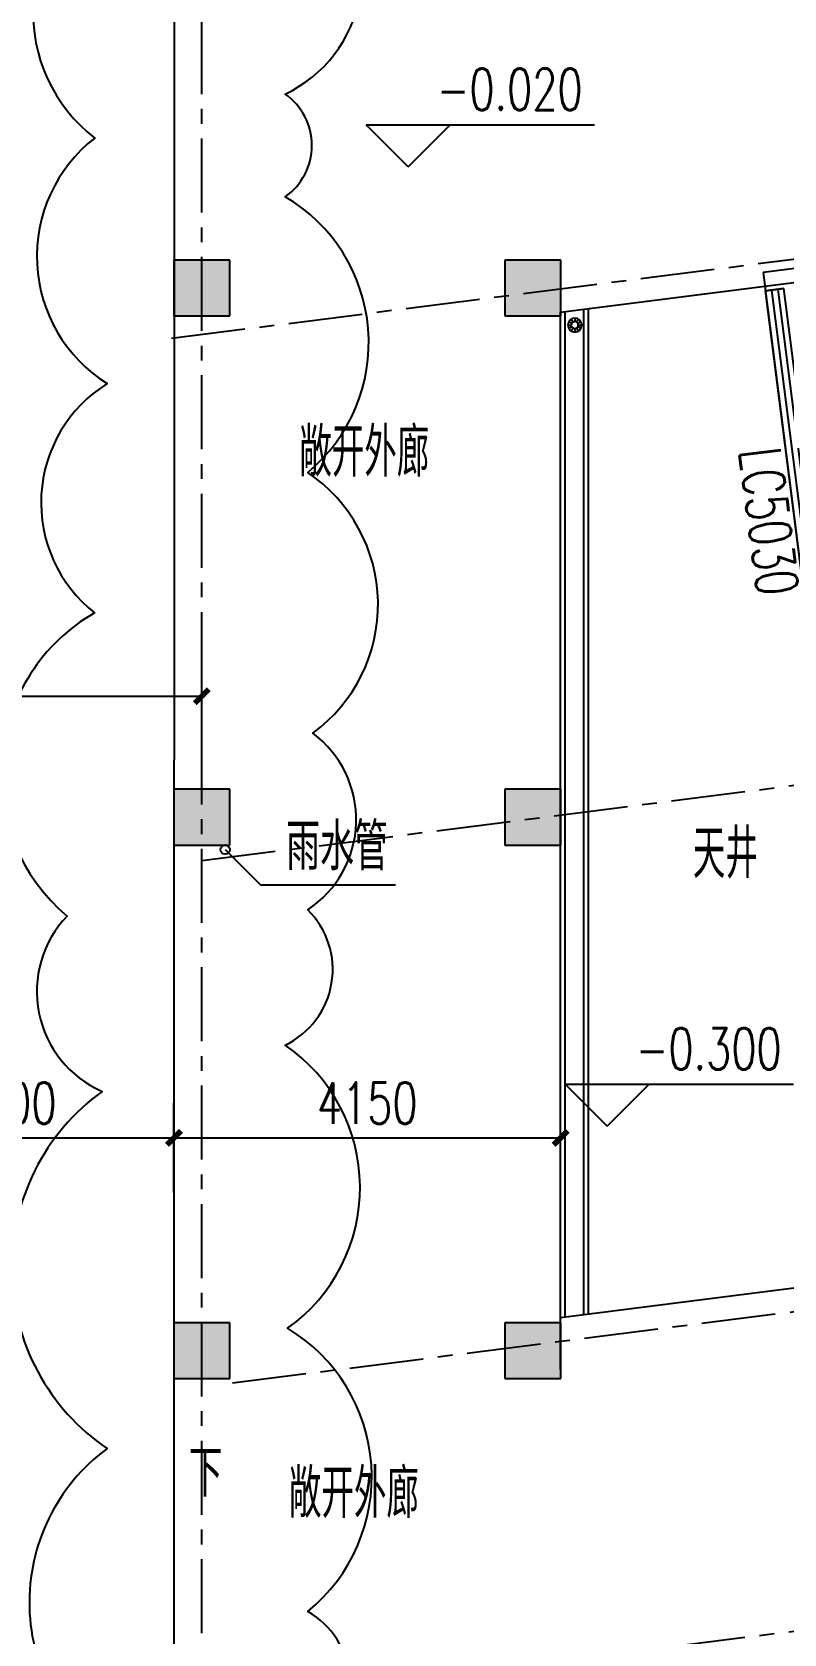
# Model space of a CAD drawing. Header units: millimetres. Extents: x -1048436 to -185795, y -983427 to 400387.
# Drawn here: x -700435 to -692365, y -474583 to -457398 of the extents above; entities that cross this region are included whole.
import ezdxf

# ---------------------------------------------------------------- set-up
doc = ezdxf.new("R2010")
doc.units = ezdxf.units.MM
doc.header["$LTSCALE"] = 500
doc.linetypes.add('DASH', pattern=[0.35, 0.25, -0.1])
doc.linetypes.add('一层轴网$0$CENTER', pattern=[50.8, 31.75, -6.35, 6.35, -6.35])
for name, color, linetype in [('COLUMN', 254, 'Continuous'), ('DIM_LEAD', 3, 'Continuous'), ('DIM_SYMB', 3, 'Continuous'), ('PUB_DIM', 3, 'Continuous'), ('PUB_HATCH', 8, 'Continuous'), ('PUB_TEXT', 7, 'Continuous'), ('WINDOW', 4, 'Continuous'), ('WINDOW_TEXT', 7, 'Continuous'), ('一层轴网$0$建-轴线', 1, '一层轴网$0$CENTER'), ('建-墙', 254, 'Continuous'), ('建-屋面-排水沟落水口', 175, 'Continuous'), ('建-文字', 4, 'Continuous'), ('建-符号', 13, 'Continuous'), ('景-平面-绿化填充', 56, 'Continuous')]:
    doc.layers.add(name, color=color, linetype=linetype)
doc.layers.add('建-非打-01', color=6, linetype='Continuous', plot=False)
doc.styles.add('_TCH_DIM', font='SIMPLEX', dxfattribs={"bigfont": 'GBCBIG'})
doc.styles.add('_TCH_DIM_T3', font='SIMPLEX', dxfattribs={"width": 0.705882, "bigfont": 'GBCBIG'})
doc.styles.add('_TCH_WINDOW', font='SIMPLEX', dxfattribs={"height": 3.5, "bigfont": 'GBCBIG'})
doc.styles.add('XD2008', font='xd-hzs.shx', dxfattribs={"width": 0.7, "bigfont": 'xd-hztxt.shx'})
doc.dimstyles.new('_TCH_ARCH&&150', dxfattribs={"dimtxt": 446.25, "dimasz": 150, "dimexe": 375, "dimexo": 450, "dimgap": 150, "dimtad": 1, "dimdec": 0, "dimzin": 0, "dimdsep": 46, "dimtxsty": '_TCH_DIM_T3', "dimblk": 'ARCHTICK', "dimcen": 0.09, "dimclrt": 7, "dimazin": 2, "dimtfac": 1, "dimtdec": 0, "dimtix": 1, "dimtmove": 2, "dimatfit": 3, "dimldrblk": 'ARCHTICK', "dimfxl": 1, "dimtolj": 1, "dimtzin": 0, "dimarcsym": 0})

# ---------------------------------------------------------------- blocks, each defined once
blk = doc.blocks.new('fdhgh')
at = {"layer": '景-平面-绿化填充'}
h = blk.add_hatch(dxfattribs=at)
h.set_pattern_fill('GRASS', color=256, scale=500, style=0)
h.set_pattern_definition([(90, (-26937.1, -803185.1), (-997.7955, 997.7955), [264.5807, -1731.0102]), (45, (-26937.1, -803185.1), (-997.7962, 997.7962), [264.5807, -1146.5161]), (135, (-26937.1, -803185.1), (-997.7962, -997.7962), [264.5807, -1146.5161])])
edge = h.paths.add_edge_path()
edge.add_line((-1391918, -533384), (-1391918, -500074))
edge.add_line((-1391918, -500074), (-1392920, -492192))
edge.add_line((-1392920, -492192), (-1460021, -492192))
edge.add_line((-1460021, -492192), (-1460021, -494283))
edge.add_arc((-1458021, -494283), 2000, 180, 270)
edge.add_line((-1458021, -496283), (-1434821, -496283))
edge.add_line((-1434821, -496283), (-1434821, -501283))
edge.add_line((-1434821, -501283), (-1452821, -501283))
edge.add_line((-1452821, -501283), (-1452821, -499283))
edge.add_line((-1452821, -499283), (-1458021, -499283))
edge.add_arc((-1458021, -501283), 2000, 90, 180)
edge.add_line((-1460021, -501283), (-1460021, -502283))
edge.add_line((-1460021, -502283), (-1406458, -502283))
edge.add_line((-1406458, -502283), (-1405476, -509988))
edge.add_line((-1405476, -509988), (-1405271, -509962))
edge.add_arc((-1405406, -508971), 1000, 277.7235, 360)
edge.add_line((-1404406, -508971), (-1404666, -506861))
edge.add_line((-1404666, -506861), (-1395440, -505688))
edge.add_line((-1395440, -505688), (-1393762, -518881))
edge.add_line((-1393762, -518881), (-1399615, -519626))
edge.add_arc((-1399489, -520618), 1000, 97.2475, 187.2475)
edge.add_line((-1400481, -520744), (-1400418, -521240))
edge.add_line((-1400418, -521240), (-1393573, -520369))
edge.add_line((-1393573, -520369), (-1391918, -533384))
edge = h.paths.add_edge_path()
edge.add_line((-1460644, -592730), (-1436235, -592730))
edge.add_line((-1436235, -592730), (-1436235, -590271))
edge.add_line((-1436235, -590271), (-1440973, -590271))
edge.add_line((-1440973, -590271), (-1440973, -582660))
edge.add_line((-1440973, -582660), (-1449771, -582659))
edge.add_line((-1449771, -582659), (-1449771, -583259))
edge.add_line((-1449771, -583259), (-1463873, -583259))
edge.add_line((-1463873, -583259), (-1463873, -584960))
edge.add_line((-1463873, -584960), (-1474580, -584960))
edge.add_line((-1474580, -584960), (-1476321, -583426))
edge.add_line((-1476321, -583426), (-1476321, -574192))
edge.add_line((-1476321, -574192), (-1481371, -574192))
edge.add_line((-1481371, -574192), (-1481371, -577350))
edge.add_arc((-1472371, -577350), 9000, 180, 247.0886)
edge.add_line((-1475875, -585640), (-1464599, -590406))
edge.add_arc((-1467358, -599627), 9626, 45.7713, 73.3481, ccw=False)
blk = doc.blocks.new('一层轴网')
at = {"layer": '一层轴网$0$建-轴线', "ltscale": 0.05}
for p, q in [((54423.1, 44410.6), (73657.5, 46856.7)), ((54751, 38807.2), (74364, 41301.5)), ((55078, 33203.7), (75070.4, 35746.2)), ((54750, 29734.6), (75499.4, 32373.4))]:
    blk.add_line(p, q, dxfattribs=at)
blk.add_lwpolyline([(54750, -2500), (54750, 82276.4)], dxfattribs=at)
blk = doc.blocks.new('A$C70866F3F')
for p, q in [((75, 150), (0, 150)), ((20, 225), (85, 187)), ((20, 75), (85, 112)), ((75, 280), (112, 215)), ((112, 85), (75, 20)), ((150, 300), (150, 225)), ((150, 75), (150, 0)), ((225, 280), (187, 215)), ((187, 85), (225, 20)), ((215, 187), (280, 225)), ((215, 112), (280, 75)), ((300, 150), (225, 150))]:
    blk.add_line(p, q)
for radius in [150, 75]:
    blk.add_circle((150, 150), radius)
blk = doc.blocks.new('A$C06EE1D4D')
at = {"layer": 'DIM_LEAD'}
for p, q in [((123457, 74350), (123835, 73972)), ((123835, 73972), (125285, 73972))]:
    blk.add_line(p, q, dxfattribs=at)
at = {"layer": '建-屋面-排水沟落水口'}
blk.add_circle((123457, 74350), 50, dxfattribs=at)
at = {"layer": '建-屋面-排水沟落水口', "xscale": -0.5, "yscale": 0.5, "zscale": 0.5, "rotation": 359.9999999666495}
blk.add_blockref('A$C70866F3F', (127285, 79902), dxfattribs=at)
at = {"layer": 'PUB_TEXT', "style": '_TCH_DIM'}
blk.add_text('雨水管', height=506.4, dxfattribs=at).set_placement((124111, 74129))
blk = doc.blocks.new('_ArchTick')
at = {"color": 0, "linetype": 'ByBlock', "const_width": 0.4}
blk.add_lwpolyline([(-0.5, -0.5), (0.5, 0.5)], dxfattribs=at)
blk = doc.blocks.new('*D1708')
at = {"layer": 'Defpoints', "color": 0, "transparency": 16777216}
for p in [(-698912, -469261), (-702512, -470296), (-698912, -470296)]:
    blk.add_point(p, dxfattribs=at)
at = {"layer": 'PUB_DIM', "color": 0, "lineweight": -2, "transparency": 16777216}
for p, q in [((-702512, -469846), (-702512, -468886)), ((-698912, -469846), (-698912, -468886)), ((-702512, -469261), (-698912, -469261))]:
    blk.add_line(p, q, dxfattribs=at)
at = {"layer": 'PUB_DIM', "color": 0, "lineweight": -2, "transparency": 16777216, "xscale": 150, "yscale": 150, "zscale": 150, "rotation": 180}
blk.add_blockref('_ArchTick', (-702512, -469261), dxfattribs=at)
at = {"layer": 'PUB_DIM', "color": 0, "lineweight": -2, "transparency": 16777216, "xscale": 150, "yscale": 150, "zscale": 150}
blk.add_blockref('_ArchTick', (-698912, -469261), dxfattribs=at)
at = {"layer": 'PUB_DIM', "color": 7, "transparency": 16777216, "insert": (-700712, -468888), "char_height": 446.2, "attachment_point": 5, "style": '_TCH_DIM_T3'}
blk.add_mtext('\\A1;3600', dxfattribs=at)
blk = doc.blocks.new('*D1709')
at = {"layer": 'Defpoints', "color": 0, "transparency": 16777216}
for p in [(-694762, -469261), (-698912, -470296), (-694762, -470296)]:
    blk.add_point(p, dxfattribs=at)
at = {"layer": 'PUB_DIM', "color": 0, "lineweight": -2, "transparency": 16777216}
for p, q in [((-698912, -469846), (-698912, -468886)), ((-694762, -469846), (-694762, -468886)), ((-698912, -469261), (-694762, -469261))]:
    blk.add_line(p, q, dxfattribs=at)
at = {"layer": 'PUB_DIM', "color": 0, "lineweight": -2, "transparency": 16777216, "xscale": 150, "yscale": 150, "zscale": 150, "rotation": 180}
blk.add_blockref('_ArchTick', (-698912, -469261), dxfattribs=at)
at = {"layer": 'PUB_DIM', "color": 0, "lineweight": -2, "transparency": 16777216, "xscale": 150, "yscale": 150, "zscale": 150}
blk.add_blockref('_ArchTick', (-694762, -469261), dxfattribs=at)
at = {"layer": 'PUB_DIM', "color": 7, "transparency": 16777216, "insert": (-696837, -468888), "char_height": 446.2, "attachment_point": 5, "style": '_TCH_DIM_T3'}
blk.add_mtext('\\A1;4150', dxfattribs=at)
blk = doc.blocks.new('*D1732')
at = {"layer": 'Defpoints', "color": 0, "transparency": 16777216}
for p in [(-698613, -464523), (-718612, -465519), (-698613, -465519)]:
    blk.add_point(p, dxfattribs=at)
at = {"layer": 'PUB_DIM', "color": 0, "lineweight": -2, "transparency": 16777216}
for p, q in [((-718612, -465069), (-718612, -464148)), ((-698613, -465069), (-698613, -464148)), ((-718612, -464523), (-698613, -464523))]:
    blk.add_line(p, q, dxfattribs=at)
at = {"layer": 'PUB_DIM', "color": 0, "lineweight": -2, "transparency": 16777216, "xscale": 150, "yscale": 150, "zscale": 150, "rotation": 180}
blk.add_blockref('_ArchTick', (-718612, -464523), dxfattribs=at)
at = {"layer": 'PUB_DIM', "color": 0, "lineweight": -2, "transparency": 16777216, "xscale": 150, "yscale": 150, "zscale": 150}
blk.add_blockref('_ArchTick', (-698613, -464523), dxfattribs=at)
at = {"layer": 'PUB_DIM', "color": 7, "transparency": 16777216, "insert": (-708612, -464150), "char_height": 446.2, "attachment_point": 5, "style": '_TCH_DIM_T3'}
blk.add_mtext('\\A1;19999', dxfattribs=at)
blk = doc.blocks.new('$TCHSYS$WIN2D')
for p, q in [((-0.5, 0.5), (0.5, 0.5)), ((-0.5, 0.5), (-0.5, -0.5)), ((0.5, 0.5), (0.5, -0.5)), ((0.5, 0.1667), (-0.5, 0.1667)), ((0.5, -0.1667), (-0.5, -0.1667)), ((-0.5, -0.5), (0.5, -0.5))]:
    blk.add_line(p, q)

msp = doc.modelspace()

# ---------------------------------------------------------------- hatches: boundary and pattern name
at = {"layer": 'PUB_HATCH'}
for points in [[(-698911.4, -459843.8), (-698911.4, -460443.8), (-698311.4, -460443.8), (-698311.4, -459843.8)], [(-695361.4, -459843.8), (-695361.4, -460443.8), (-694761.4, -460443.8), (-694761.4, -459843.8)], [(-698911.4, -465518.8), (-698911.4, -466118.8), (-698311.4, -466118.8), (-698311.4, -465518.8)], [(-695361.4, -465518.8), (-695361.4, -466118.8), (-694761.4, -466118.8), (-694761.4, -465518.8)], [(-698911.4, -471243.8), (-698911.4, -471843.8), (-698311.4, -471843.8), (-698311.4, -471243.8)], [(-695361.4, -471243.8), (-695361.4, -471843.8), (-694761.4, -471843.8), (-694761.4, -471243.8)]]:
    msp.add_hatch(color=256, dxfattribs=at).paths.add_polyline_path(points)

# ---------------------------------------------------------------- linework, layer by layer
msp.add_lwpolyline([(-690624.7, -470664.1), (-694762.1, -471190.3), (-694762.1, -460404.1), (-692569.8, -460125.3), (-691907.5, -465333.4), (-691312.3, -465257.7), (-690624.7, -470664.1)], close=True)
at = {"layer": 'COLUMN'}
for p, q in [((-698911.4, -459843.8), (-698911.4, -460443.8)), ((-698311.4, -459843.8), (-698911.4, -459843.8)), ((-698311.4, -460443.8), (-698311.4, -459843.8)), ((-695361.4, -459843.8), (-695361.4, -460443.8)), ((-694761.4, -459843.8), (-695361.4, -459843.8)), ((-694761.4, -460443.8), (-694761.4, -459843.8)), ((-698911.4, -460443.8), (-698311.4, -460443.8)), ((-695361.4, -460443.8), (-694761.4, -460443.8)), ((-698911.4, -465518.8), (-698911.4, -466118.8)), ((-698311.4, -465518.8), (-698911.4, -465518.8)), ((-698311.4, -466118.8), (-698311.4, -465518.8)), ((-695361.4, -465518.8), (-695361.4, -466118.8)), ((-694761.4, -465518.8), (-695361.4, -465518.8)), ((-694761.4, -466118.8), (-694761.4, -465518.8)), ((-698911.4, -466118.8), (-698311.4, -466118.8)), ((-695361.4, -466118.8), (-694761.4, -466118.8)), ((-698911.4, -471243.8), (-698911.4, -471843.8)), ((-698311.4, -471243.8), (-698911.4, -471243.8)), ((-698311.4, -471843.8), (-698311.4, -471243.8)), ((-695361.4, -471243.8), (-695361.4, -471843.8)), ((-694761.4, -471243.8), (-695361.4, -471243.8)), ((-694761.4, -471843.8), (-694761.4, -471243.8)), ((-698911.4, -471843.8), (-698311.4, -471843.8)), ((-695361.4, -471843.8), (-694761.4, -471843.8))]:
    msp.add_line(p, q, dxfattribs=at)
at = {"layer": 'DIM_SYMB'}
msp.add_lwpolyline([(-698911.4, -472848.6, 0, 0, 0), (-702061.4, -472848.6, 120, 0, 0), (-702511.4, -472848.6, 0, 0, 0)], format="xyseb", dxfattribs=at)
at = {"layer": '建-墙'}
for p, q in [((-691993.5, -459900.8), (-692588.7, -459976.5)), ((-692588.7, -459976.5), (-692563.5, -460174.9)), ((-692563.5, -460174.9), (-692365.1, -460149.7))]:
    msp.add_line(p, q, dxfattribs=at)
at = {"layer": '建-墙', "linetype": 'DASH', "ltscale": 5000}
for p, q in [((-694762.1, -460404.1), (-691974.6, -460049.6)), ((-690555.3, -470655.3), (-694762.1, -471190.3))]:
    msp.add_line(p, q, dxfattribs=at)
at = {"layer": '建-墙', "ltscale": 2000}
msp.add_lwpolyline([(-698911.2, -445417.7), (-698912.7, -484993.8), (-722312.7, -484994.6)], dxfattribs=at)
at = {"layer": '建-屋面-排水沟落水口'}
for p, q in [((-694512.1, -471158.5), (-694512.1, -460372.3)), ((-694462.1, -471152.1), (-694462.1, -460366)), ((-694762.1, -471744.7), (-694762.1, -460404.1)), ((-694762.1, -471744.7), (-694762.1, -460454.5)), ((-694712.1, -471183.9), (-694712.1, -460397.7))]:
    msp.add_line(p, q, dxfattribs=at)
at = {"layer": '建-符号'}
for p, q in [((-696398, -458843.1), (-696848, -458393.1)), ((-696848, -458393.1), (-694397, -458393.1)), ((-696398, -458843.1), (-695948, -458393.1)), ((-694262.3, -469135.8), (-694712.3, -468685.8)), ((-694712.3, -468685.8), (-692261.3, -468685.8)), ((-694262.3, -469135.8), (-693812.3, -468685.8))]:
    msp.add_line(p, q, dxfattribs=at)
at = {"layer": '建-非打-01'}
for points in [[(-699628.1, -455738.6, 0.5205671), (-699762.6, -458534.8, 0.5205671), (-699628.1, -461169.7, 0.5205671), (-699763, -463628, 0.5205671), (-700059, -466881.2, 0.5205671), (-699682.3, -468763.3, 0.5205671), (-699628.7, -472593.7, 0.5205671), (-699547.9, -475954.5, 0.5205671)], [(-697341.8, -475831.8, 0.5205671), (-697476.3, -474341.7, 0.5205671), (-697691.6, -471303.6, 0.5205671), (-697718.5, -468265.4, 0.5205671), (-697476.3, -466813.5, 0.5205671), (-697422.3, -464918.6, 0.5205671), (-697476.2, -462122.4, 0.5205671), (-697718.3, -459164.9, 0.5205671), (-697718.3, -458062.5, 0.5205671), (-697314.8, -455764.4, 0.5205671)]]:
    msp.add_lwpolyline(points, format="xyb", dxfattribs=at)

# ---------------------------------------------------------------- block references
for name, p in [('fdhgh', (720308.8, 77265.7)), ('一层轴网', (-753362.7, -505094)), ('A$C06EE1D4D', (-821819.6, -540518.5))]:
    msp.add_blockref(name, p)
at = {"layer": 'WINDOW'}
ref = msp.add_blockref('$TCHSYS$WIN2D', (-692148.9, -462642.3), dxfattribs=dict(at, xscale=-5000, yscale=200, zscale=-5000, rotation=277.247527204936))
ref.add_attrib('A', 'LC5030', (-692848.2, -461884.5), dxfattribs={"layer": 'WINDOW_TEXT', "height": 446.25, "rotation": 277.24753, "style": '_TCH_WINDOW', "width": 0.705882})

# ---------------------------------------------------------------- texts
at = {"layer": 'PUB_TEXT', "style": '_TCH_DIM'}
msp.add_text('下', height=506.4, dxfattribs=at).set_placement((-698753.9, -473111.1))
at = {"layer": '建-文字'}
for s, height, style, width, p in [('-0.020', 446.25, '_TCH_DIM', 0.705882, (-696092, -458235.6)), ('敞开外廊', 525, 'XD2008', 0.7, (-697567.1, -462167.2)), ('天井', 525, 'XD2008', 0.7, (-693343.6, -466474.5)), ('-0.300', 446.25, '_TCH_DIM', 0.705882, (-693956.3, -468528.3)), ('敞开外廊', 525, 'XD2008', 0.7, (-697678.6, -473337.3))]:
    msp.add_text(s, height=height, dxfattribs=dict(at, style=style, width=width)).set_placement(p)

# ---------------------------------------------------------------- dimensions: what is measured, and where the dimension line sits
at = {"layer": 'PUB_DIM'}
for p1, p2, distance, picture, middle in [((-718611.7, -465519), (-698612.7, -465519), 995.8, '*D1732', (-708612.2, -464150.1)), ((-702512.1, -470296.1), (-698912.1, -470296.1), 1034.8, '*D1708', (-700712.1, -468888.2)), ((-698912.1, -470296.1), (-694762.1, -470296.1), 1034.8, '*D1709', (-696837.1, -468888.2))]:
    dim = msp.add_aligned_dim(p1=p1, p2=p2, distance=distance, dimstyle='_TCH_ARCH&&150', dxfattribs=at)
    dim.commit()
    dim.dimension.update_dxf_attribs({"geometry": picture, "text_midpoint": middle})

doc.saveas('drawing.dxf')
